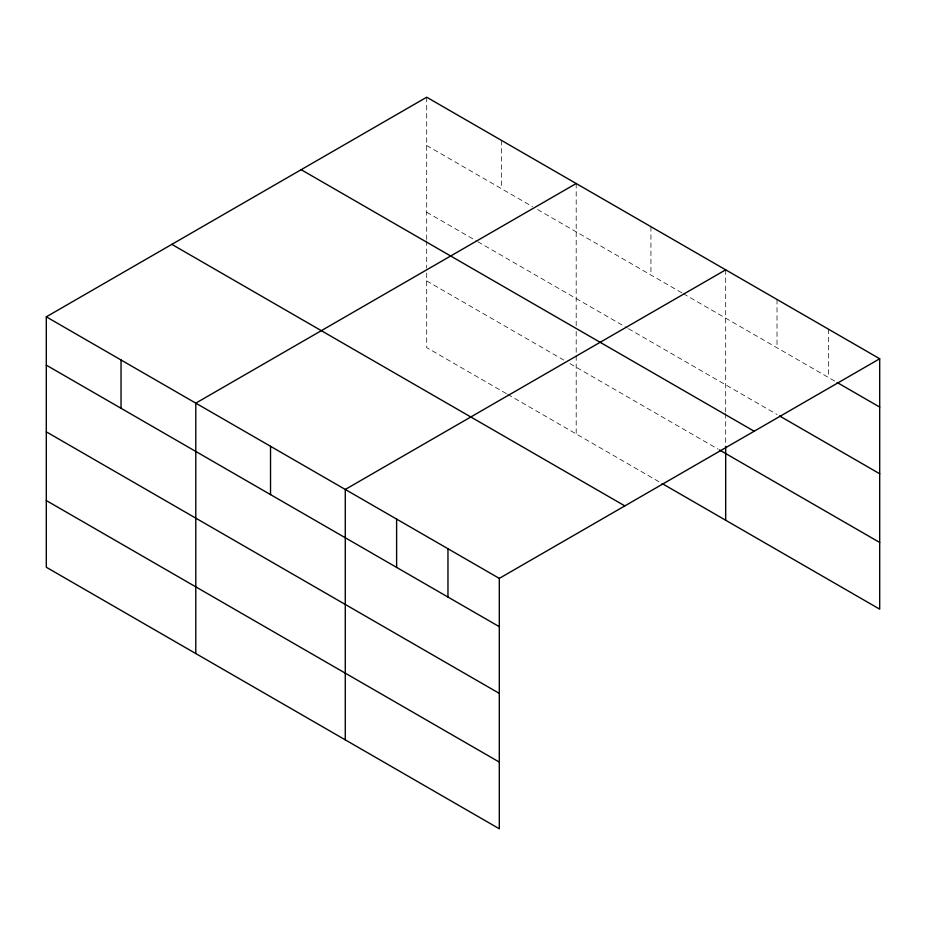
<?xml version="1.0" encoding="UTF-8"?>
<svg xmlns="http://www.w3.org/2000/svg" width="926" height="926" viewBox="0 0 926 926"><rect width="100%" height="100%" fill="white"/><g stroke="black" fill="none" stroke-linecap="round" stroke-linejoin="round"><path stroke-width="0.69" stroke-dasharray="4.63 3.47" d="M426.701 145.532L532.589 206.66M537.566 209.542L682.08 292.975M683.319 293.692L835.877 381.767M426.701 212.216L476.531 240.991M477.77 241.709L627.261 328.012M628.511 328.73L777.018 414.478M426.701 280.937L563.726 360.052M569.965 363.64L718.206 449.237M506.429 393.654L426.701 347.62L426.701 269.478M507.668 394.372L660.898 482.84M828.365 329.112L828.365 377.426M777.018 299.468L777.018 347.782M725.683 269.836L725.683 412.035M725.683 413.471L725.683 444.955M650.932 226.673L650.932 274.987M576.192 183.522L576.192 325.732M576.192 331.45L576.192 354.357M576.192 355.792L576.192 433.935M501.441 140.37L501.441 188.684M426.701 97.218L426.701 239.417M426.701 240.853L426.701 268.054"/><path stroke-width="1.39" d="M46.3 316.831L499.299 578.38L499.299 828.782L46.3 567.244L46.3 316.831L426.701 97.218L879.7 358.756L879.7 609.169L662.148 483.557M576.192 183.522L195.791 403.146L195.791 653.548M725.683 269.836L345.282 489.449L345.282 739.862M499.299 578.38L879.7 358.756M837.127 382.484L879.7 407.07M779.518 415.924L879.7 473.753M301.17 169.689L754.169 431.227M719.456 449.955L879.7 542.474M171.831 244.36L624.83 505.897M46.3 365.145L499.299 626.682M46.3 431.84L499.299 693.377M46.3 500.549L499.299 762.086M725.683 446.39L725.683 520.238M447.964 548.736L447.964 597.05M396.617 519.092L396.617 567.406M270.531 446.297L270.531 494.611M121.04 359.994L121.04 408.297"/></g></svg>
